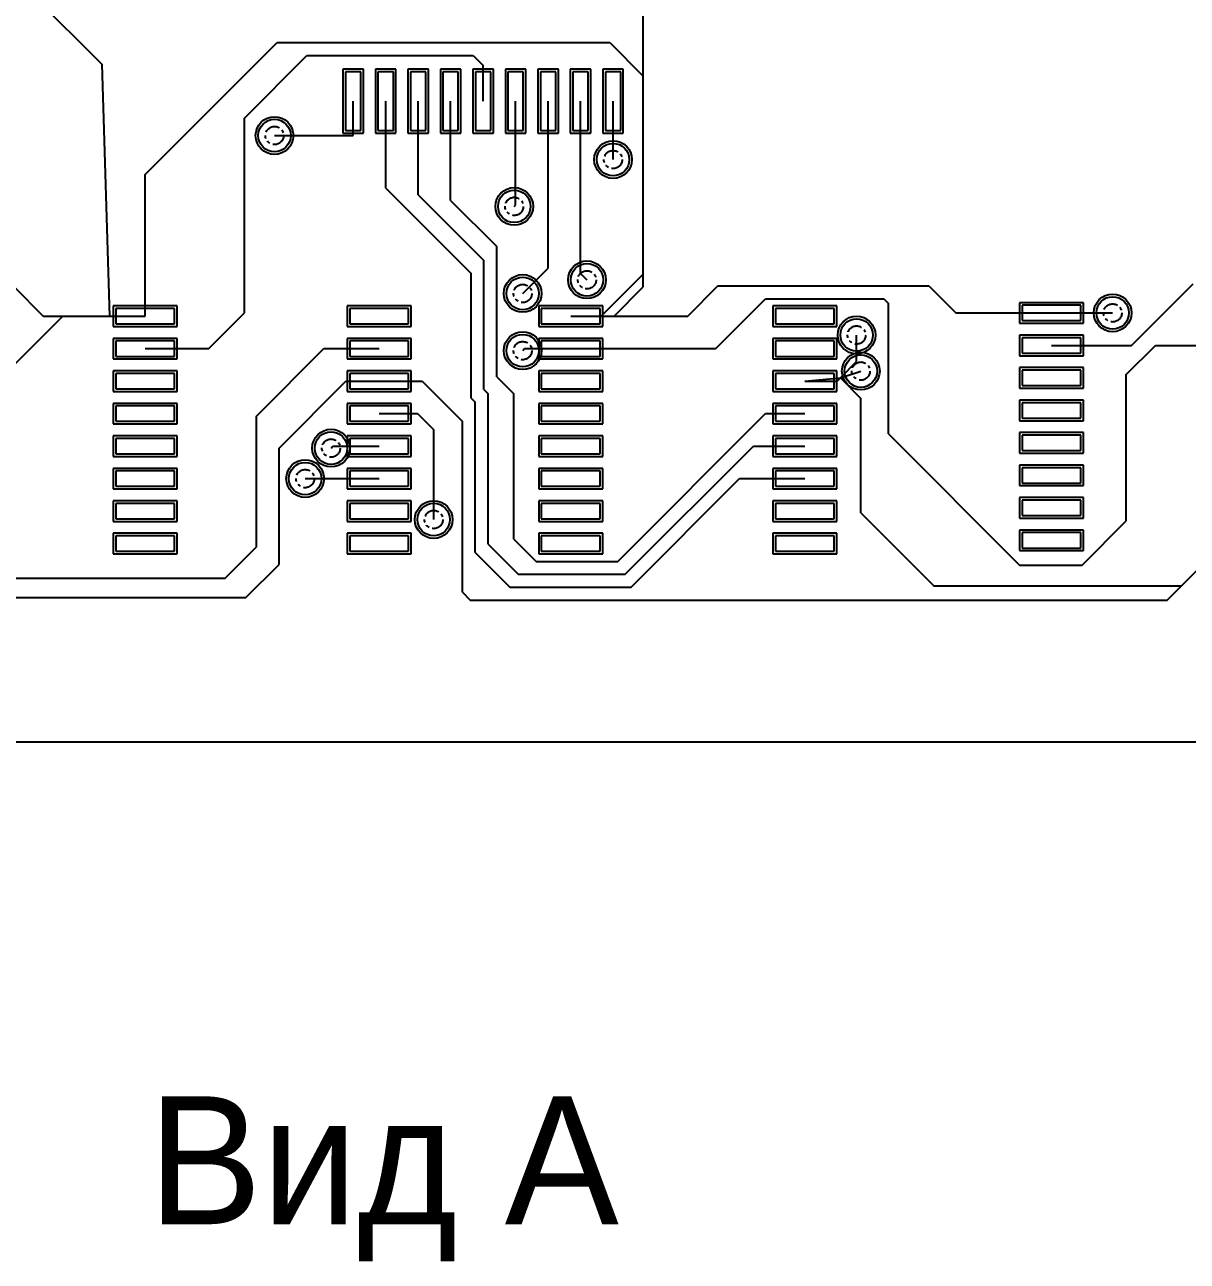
# Model space of a CAD drawing. Extents: x 208 to 628, y 649 to 1243.
# Drawn here: x 387.81 to 433.27, y 1004.76 to 1053.1 of the extents above; entities that cross this region are included whole.
import ezdxf

# ---------------------------------------------------------------- set-up
doc = ezdxf.new("R2010")
doc.units = 0
doc.header["$MEASUREMENT"] = 0
doc.linetypes.add('PHANTOM2', pattern=[1.25, 0.625, -0.125, 0.125, -0.125, 0.125, -0.125])
for name, color, linetype in [('BottomSolder', 6, 'CONTINUOUS'), ('MultiLayer', 9, 'CONTINUOUS'), ('TOPLAYER', 250, 'CONTINUOUS'), ('TopPaste', 8, 'CONTINUOUS'), ('TopSolder', 216, 'CONTINUOUS'), ('VIAHOLELAYER', 255, 'PHANTOM2')]:
    doc.layers.add(name, color=color, linetype=linetype)
doc.layers.add('K', color=250, linetype='CONTINUOUS', lineweight=100)
doc.styles.add('стиль1', font='452826.ttf')

msp = doc.modelspace()

# ---------------------------------------------------------------- linework, layer by layer
at = {"layer": 'BottomSolder'}
for centre in [(397.578, 1048.768), (410.814, 1047.828), (406.951, 1045.999), (409.795, 1043.129), (407.281, 1042.596), (430.347, 1041.834), (420.336, 1040.97), (407.281, 1040.36), (420.502, 1039.56), (399.788, 1036.55), (398.776, 1035.357), (403.801, 1033.756)]:
    msp.add_circle(centre, 0.737, dxfattribs=at)
at = {"layer": 'MultiLayer'}
for centre in [(397.578, 1048.768), (410.814, 1047.828), (406.951, 1045.999), (409.795, 1043.129), (407.281, 1042.596), (430.347, 1041.834), (420.336, 1040.97), (407.281, 1040.36), (420.502, 1039.56), (399.788, 1036.55), (398.776, 1035.357), (403.801, 1033.756)]:
    msp.add_circle(centre, 0.635, dxfattribs=at)
at = {"layer": 'TOPLAYER'}
for p, q in [((411.996, 1051.092), (411.996, 1078.114)), ((370.222, 1072.161), (390.822, 1051.562)), ((392.523, 1047.248), (397.679, 1052.404)), ((397.679, 1052.404), (410.684, 1052.404)), ((410.684, 1052.404), (411.996, 1051.092)), ((396.41, 1049.454), (398.848, 1051.892)), ((398.848, 1051.892), (405.35, 1051.892)), ((405.35, 1051.892), (405.734, 1051.508)), ((390.822, 1051.562), (391.126, 1041.707)), ((405.734, 1050.111), (405.734, 1051.508)), ((400.954, 1051.261), (400.354, 1051.261)), ((400.354, 1051.261), (400.354, 1048.961)), ((400.954, 1048.961), (400.954, 1051.261)), ((402.224, 1051.261), (401.624, 1051.261)), ((401.624, 1051.261), (401.624, 1048.961)), ((402.224, 1048.961), (402.224, 1051.261)), ((403.494, 1051.261), (402.894, 1051.261)), ((402.894, 1051.261), (402.894, 1048.961)), ((403.494, 1048.961), (403.494, 1051.261)), ((404.764, 1051.261), (404.164, 1051.261)), ((404.164, 1051.261), (404.164, 1048.961)), ((404.764, 1048.961), (404.764, 1051.261)), ((406.034, 1051.261), (405.434, 1051.261)), ((405.434, 1051.261), (405.434, 1048.961)), ((406.034, 1048.961), (406.034, 1051.261)), ((407.304, 1051.261), (406.704, 1051.261)), ((406.704, 1051.261), (406.704, 1048.961)), ((407.304, 1048.961), (407.304, 1051.261)), ((408.574, 1051.261), (407.974, 1051.261)), ((407.974, 1051.261), (407.974, 1048.961)), ((408.574, 1048.961), (408.574, 1051.261)), ((409.844, 1051.261), (409.244, 1051.261)), ((409.244, 1051.261), (409.244, 1048.961)), ((409.844, 1048.961), (409.844, 1051.261)), ((411.114, 1051.261), (410.514, 1051.261)), ((410.514, 1051.261), (410.514, 1048.961)), ((411.114, 1048.961), (411.114, 1051.261)), ((411.996, 1043.348), (411.996, 1051.092)), ((400.654, 1048.768), (400.654, 1050.111)), ((401.924, 1046.717), (401.924, 1050.111)), ((403.194, 1046.455), (403.194, 1050.111)), ((404.464, 1046.231), (404.464, 1050.111)), ((407.004, 1046.053), (407.004, 1050.111)), ((408.274, 1043.589), (408.274, 1050.111)), ((409.544, 1043.38), (409.544, 1050.111)), ((410.814, 1047.828), (410.814, 1050.111)), ((396.41, 1041.834), (396.41, 1049.454)), ((400.354, 1048.961), (400.954, 1048.961)), ((401.624, 1048.961), (402.224, 1048.961)), ((402.894, 1048.961), (403.494, 1048.961)), ((404.164, 1048.961), (404.764, 1048.961)), ((405.434, 1048.961), (406.034, 1048.961)), ((406.704, 1048.961), (407.304, 1048.961)), ((407.974, 1048.961), (408.574, 1048.961)), ((409.244, 1048.961), (409.844, 1048.961)), ((410.514, 1048.961), (411.114, 1048.961)), ((397.578, 1048.768), (400.654, 1048.768)), ((392.523, 1041.707), (392.523, 1047.248)), ((401.924, 1046.717), (405.261, 1043.38)), ((403.194, 1046.455), (405.765, 1043.884)), ((404.464, 1046.231), (406.269, 1044.427)), ((406.951, 1045.999), (407.004, 1046.053)), ((406.269, 1039.339), (406.269, 1044.427)), ((405.765, 1038.835), (405.765, 1043.884)), ((405.261, 1038.506), (405.261, 1043.38)), ((407.281, 1042.596), (408.274, 1043.589)), ((409.544, 1043.38), (409.795, 1043.129)), ((410.354, 1041.707), (411.996, 1043.348)), ((411.996, 1042.85), (411.996, 1043.348)), ((387.393, 1042.85), (388.536, 1041.707)), ((410.853, 1041.707), (411.996, 1042.85)), ((413.732, 1041.707), (414.914, 1042.888)), ((414.914, 1042.888), (423.156, 1042.888)), ((423.156, 1042.888), (424.21, 1041.834)), ((431.081, 1040.564), (433.494, 1042.977)), ((414.833, 1040.437), (416.78, 1042.384)), ((416.78, 1042.384), (421.402, 1042.384)), ((421.402, 1042.384), (421.581, 1042.205)), ((421.581, 1037.11), (421.581, 1042.205)), ((393.673, 1042.007), (391.373, 1042.007)), ((391.373, 1042.007), (391.373, 1041.407)), ((393.673, 1041.407), (393.673, 1042.007)), ((395.013, 1040.437), (396.41, 1041.834)), ((402.823, 1042.007), (400.523, 1042.007)), ((400.523, 1042.007), (400.523, 1041.407)), ((402.823, 1041.407), (402.823, 1042.007)), ((410.31, 1042.007), (408.01, 1042.007)), ((408.01, 1042.007), (408.01, 1041.407)), ((410.31, 1041.407), (410.31, 1042.007)), ((419.46, 1042.007), (417.16, 1042.007)), ((417.16, 1042.007), (417.16, 1041.407)), ((419.46, 1041.407), (419.46, 1042.007)), ((424.21, 1041.834), (427.956, 1041.834)), ((429.106, 1042.134), (426.806, 1042.134)), ((426.806, 1042.134), (426.806, 1041.534)), ((427.956, 1041.834), (430.347, 1041.834)), ((429.106, 1041.534), (429.106, 1042.134)), ((387.393, 1039.802), (389.298, 1041.707)), ((388.536, 1041.707), (389.298, 1041.707)), ((389.298, 1041.707), (391.126, 1041.707)), ((391.126, 1041.707), (392.523, 1041.707)), ((391.373, 1041.407), (393.673, 1041.407)), ((400.523, 1041.407), (402.823, 1041.407)), ((408.01, 1041.407), (410.31, 1041.407)), ((409.16, 1041.707), (410.354, 1041.707)), ((410.354, 1041.707), (410.853, 1041.707)), ((410.853, 1041.707), (413.732, 1041.707)), ((417.16, 1041.407), (419.46, 1041.407)), ((426.806, 1041.534), (429.106, 1041.534)), ((420.336, 1039.929), (420.336, 1040.97)), ((429.106, 1040.864), (426.806, 1040.864)), ((426.806, 1040.864), (426.806, 1040.264)), ((429.106, 1040.264), (429.106, 1040.864)), ((393.673, 1040.737), (391.373, 1040.737)), ((391.373, 1040.737), (391.373, 1040.137)), ((392.523, 1040.437), (395.013, 1040.437)), ((393.673, 1040.137), (393.673, 1040.737)), ((396.871, 1037.799), (399.508, 1040.437)), ((399.508, 1040.437), (401.673, 1040.437)), ((402.823, 1040.737), (400.523, 1040.737)), ((400.523, 1040.737), (400.523, 1040.137)), ((402.823, 1040.137), (402.823, 1040.737)), ((407.281, 1040.36), (407.357, 1040.437)), ((407.357, 1040.437), (409.16, 1040.437)), ((410.31, 1040.737), (408.01, 1040.737)), ((408.01, 1040.737), (408.01, 1040.137)), ((409.16, 1040.437), (414.833, 1040.437)), ((410.31, 1040.137), (410.31, 1040.737)), ((419.46, 1040.737), (417.16, 1040.737)), ((417.16, 1040.737), (417.16, 1040.137)), ((419.46, 1040.137), (419.46, 1040.737)), ((426.806, 1040.264), (429.106, 1040.264)), ((427.956, 1040.564), (431.081, 1040.564)), ((430.877, 1039.421), (432.02, 1040.564)), ((432.02, 1040.564), (437.106, 1040.564)), ((391.373, 1040.137), (393.673, 1040.137)), ((400.523, 1040.137), (402.823, 1040.137)), ((408.01, 1040.137), (410.31, 1040.137)), ((417.16, 1040.137), (419.46, 1040.137)), ((419.701, 1039.294), (420.336, 1039.929)), ((393.673, 1039.467), (391.373, 1039.467)), ((391.373, 1039.467), (391.373, 1038.867)), ((393.673, 1038.867), (393.673, 1039.467)), ((402.823, 1039.467), (400.523, 1039.467)), ((400.523, 1039.467), (400.523, 1038.867)), ((402.823, 1038.867), (402.823, 1039.467)), ((406.269, 1039.339), (406.939, 1038.67)), ((410.31, 1039.467), (408.01, 1039.467)), ((408.01, 1039.467), (408.01, 1038.867)), ((410.31, 1038.867), (410.31, 1039.467)), ((419.46, 1039.467), (417.16, 1039.467)), ((417.16, 1039.467), (417.16, 1038.867)), ((418.31, 1039.167), (419.701, 1039.294)), ((419.46, 1038.867), (419.46, 1039.467)), ((419.574, 1039.167), (419.701, 1039.294)), ((419.701, 1039.294), (420.502, 1039.56)), ((419.701, 1039.294), (420.502, 1038.493)), ((429.106, 1039.594), (426.806, 1039.594)), ((426.806, 1039.594), (426.806, 1038.994)), ((429.106, 1038.994), (429.106, 1039.594)), ((430.877, 1033.706), (430.877, 1039.421)), ((391.373, 1038.867), (393.673, 1038.867)), ((397.756, 1036.55), (400.372, 1039.167)), ((400.372, 1039.167), (401.673, 1039.167)), ((400.523, 1038.867), (402.823, 1038.867)), ((401.673, 1039.167), (403.349, 1039.167)), ((403.349, 1039.167), (404.923, 1037.593)), ((405.765, 1038.835), (405.931, 1038.67)), ((408.01, 1038.867), (410.31, 1038.867)), ((417.16, 1038.867), (419.46, 1038.867)), ((418.31, 1039.167), (419.574, 1039.167)), ((426.806, 1038.994), (429.106, 1038.994)), ((405.261, 1038.506), (405.427, 1038.34)), ((405.427, 1032.47), (405.427, 1038.34)), ((405.931, 1032.795), (405.931, 1038.67)), ((406.939, 1032.989), (406.939, 1038.67)), ((420.502, 1034.023), (420.502, 1038.493)), ((393.673, 1038.197), (391.373, 1038.197)), ((391.373, 1038.197), (391.373, 1037.597)), ((393.673, 1037.597), (393.673, 1038.197)), ((402.823, 1038.197), (400.523, 1038.197)), ((400.523, 1038.197), (400.523, 1037.597)), ((401.673, 1037.897), (403.166, 1037.897)), ((402.823, 1037.597), (402.823, 1038.197)), ((403.166, 1037.897), (403.801, 1037.262)), ((410.31, 1038.197), (408.01, 1038.197)), ((408.01, 1038.197), (408.01, 1037.597)), ((410.31, 1037.597), (410.31, 1038.197)), ((411.006, 1032.122), (416.78, 1037.897)), ((416.78, 1037.897), (418.31, 1037.897)), ((419.46, 1038.197), (417.16, 1038.197)), ((417.16, 1038.197), (417.16, 1037.597)), ((419.46, 1037.597), (419.46, 1038.197)), ((429.106, 1038.324), (426.806, 1038.324)), ((426.806, 1038.324), (426.806, 1037.724)), ((429.106, 1037.724), (429.106, 1038.324)), ((391.373, 1037.597), (393.673, 1037.597)), ((396.871, 1032.69), (396.871, 1037.799)), ((400.523, 1037.597), (402.823, 1037.597)), ((404.923, 1030.921), (404.923, 1037.593)), ((408.01, 1037.597), (410.31, 1037.597)), ((417.16, 1037.597), (419.46, 1037.597)), ((426.806, 1037.724), (429.106, 1037.724)), ((393.673, 1036.927), (391.373, 1036.927)), ((391.373, 1036.927), (391.373, 1036.327)), ((393.673, 1036.327), (393.673, 1036.927)), ((402.823, 1036.927), (400.523, 1036.927)), ((400.523, 1036.927), (400.523, 1036.327)), ((402.823, 1036.327), (402.823, 1036.927)), ((403.801, 1033.756), (403.801, 1037.262)), ((410.31, 1036.927), (408.01, 1036.927)), ((408.01, 1036.927), (408.01, 1036.327)), ((410.31, 1036.327), (410.31, 1036.927)), ((419.46, 1036.927), (417.16, 1036.927)), ((417.16, 1036.927), (417.16, 1036.327)), ((419.46, 1036.327), (419.46, 1036.927)), ((421.581, 1037.11), (426.712, 1031.978)), ((429.106, 1037.054), (426.806, 1037.054)), ((426.806, 1037.054), (426.806, 1036.454)), ((429.106, 1036.454), (429.106, 1037.054)), ((397.756, 1032.004), (397.756, 1036.55)), ((399.788, 1036.55), (399.864, 1036.627)), ((399.864, 1036.627), (401.673, 1036.627)), ((411.294, 1031.618), (416.303, 1036.627)), ((416.303, 1036.627), (418.31, 1036.627)), ((426.806, 1036.454), (429.106, 1036.454)), ((391.373, 1036.327), (393.673, 1036.327)), ((400.523, 1036.327), (402.823, 1036.327)), ((408.01, 1036.327), (410.31, 1036.327)), ((417.16, 1036.327), (419.46, 1036.327)), ((393.673, 1035.657), (391.373, 1035.657)), ((391.373, 1035.657), (391.373, 1035.057)), ((393.673, 1035.057), (393.673, 1035.657)), ((402.823, 1035.657), (400.523, 1035.657)), ((400.523, 1035.657), (400.523, 1035.057)), ((402.823, 1035.057), (402.823, 1035.657)), ((410.31, 1035.657), (408.01, 1035.657)), ((408.01, 1035.657), (408.01, 1035.057)), ((410.31, 1035.057), (410.31, 1035.657)), ((419.46, 1035.657), (417.16, 1035.657)), ((417.16, 1035.657), (417.16, 1035.057)), ((419.46, 1035.057), (419.46, 1035.657)), ((429.106, 1035.784), (426.806, 1035.784)), ((426.806, 1035.784), (426.806, 1035.184)), ((429.106, 1035.184), (429.106, 1035.784)), ((391.373, 1035.057), (393.673, 1035.057)), ((398.776, 1035.357), (401.673, 1035.357)), ((400.523, 1035.057), (402.823, 1035.057)), ((408.01, 1035.057), (410.31, 1035.057)), ((411.522, 1031.114), (415.764, 1035.357)), ((415.764, 1035.357), (418.31, 1035.357)), ((417.16, 1035.057), (419.46, 1035.057)), ((426.806, 1035.184), (429.106, 1035.184)), ((429.106, 1034.514), (426.806, 1034.514)), ((426.806, 1034.514), (426.806, 1033.914)), ((429.106, 1033.914), (429.106, 1034.514)), ((393.673, 1034.387), (391.373, 1034.387)), ((391.373, 1034.387), (391.373, 1033.787)), ((393.673, 1033.787), (393.673, 1034.387)), ((402.823, 1034.387), (400.523, 1034.387)), ((400.523, 1034.387), (400.523, 1033.787)), ((402.823, 1033.787), (402.823, 1034.387)), ((410.31, 1034.387), (408.01, 1034.387)), ((408.01, 1034.387), (408.01, 1033.787)), ((410.31, 1033.787), (410.31, 1034.387)), ((419.46, 1034.387), (417.16, 1034.387)), ((417.16, 1034.387), (417.16, 1033.787)), ((419.46, 1033.787), (419.46, 1034.387)), ((420.502, 1034.023), (423.359, 1031.166)), ((391.373, 1033.787), (393.673, 1033.787)), ((400.523, 1033.787), (402.823, 1033.787)), ((408.01, 1033.787), (410.31, 1033.787)), ((417.16, 1033.787), (419.46, 1033.787)), ((426.806, 1033.914), (429.106, 1033.914)), ((429.15, 1031.978), (430.877, 1033.706)), ((393.673, 1033.117), (391.373, 1033.117)), ((391.373, 1033.117), (391.373, 1032.517)), ((393.673, 1032.517), (393.673, 1033.117)), ((402.823, 1033.117), (400.523, 1033.117)), ((400.523, 1033.117), (400.523, 1032.517)), ((402.823, 1032.517), (402.823, 1033.117)), ((410.31, 1033.117), (408.01, 1033.117)), ((408.01, 1033.117), (408.01, 1032.517)), ((410.31, 1032.517), (410.31, 1033.117)), ((419.46, 1033.117), (417.16, 1033.117)), ((417.16, 1033.117), (417.16, 1032.517)), ((419.46, 1032.517), (419.46, 1033.117)), ((429.106, 1033.244), (426.806, 1033.244)), ((426.806, 1033.244), (426.806, 1032.644)), ((429.106, 1032.644), (429.106, 1033.244)), ((395.652, 1031.47), (396.871, 1032.69)), ((405.931, 1032.795), (407.108, 1031.618)), ((406.939, 1032.989), (407.806, 1032.122)), ((426.806, 1032.644), (429.106, 1032.644)), ((391.373, 1032.517), (393.673, 1032.517)), ((400.523, 1032.517), (402.823, 1032.517)), ((405.427, 1032.47), (406.782, 1031.114)), ((407.806, 1032.122), (411.006, 1032.122)), ((408.01, 1032.517), (410.31, 1032.517)), ((417.16, 1032.517), (419.46, 1032.517)), ((433.036, 1031.166), (434.027, 1032.156)), ((396.46, 1030.708), (397.756, 1032.004)), ((407.108, 1031.618), (411.294, 1031.618)), ((426.712, 1031.978), (429.15, 1031.978)), ((379.011, 1031.47), (395.652, 1031.47)), ((406.782, 1031.114), (411.522, 1031.114)), ((423.359, 1031.166), (433.036, 1031.166)), ((432.481, 1030.61), (433.036, 1031.166)), ((372.076, 1030.708), (396.46, 1030.708)), ((404.923, 1030.921), (405.233, 1030.61)), ((405.233, 1030.61), (432.481, 1030.61)), ((245.33, 1025.07), (558.004, 1025.07))]:
    msp.add_line(p, q, dxfattribs=at)
for centre in [(397.578, 1048.768), (410.814, 1047.828), (406.951, 1045.999), (409.795, 1043.129), (407.281, 1042.596), (430.347, 1041.834), (420.336, 1040.97), (407.281, 1040.36), (420.502, 1039.56), (399.788, 1036.55), (398.776, 1035.357), (403.801, 1033.756)]:
    msp.add_circle(centre, 0.635, dxfattribs=at)
at = {"layer": 'TopPaste'}
for p, q in [((400.954, 1051.261), (400.354, 1051.261)), ((400.354, 1051.261), (400.354, 1048.961)), ((400.954, 1048.961), (400.954, 1051.261)), ((402.224, 1051.261), (401.624, 1051.261)), ((401.624, 1051.261), (401.624, 1048.961)), ((402.224, 1048.961), (402.224, 1051.261)), ((403.494, 1051.261), (402.894, 1051.261)), ((402.894, 1051.261), (402.894, 1048.961)), ((403.494, 1048.961), (403.494, 1051.261)), ((404.764, 1051.261), (404.164, 1051.261)), ((404.164, 1051.261), (404.164, 1048.961)), ((404.764, 1048.961), (404.764, 1051.261)), ((406.034, 1051.261), (405.434, 1051.261)), ((405.434, 1051.261), (405.434, 1048.961)), ((406.034, 1048.961), (406.034, 1051.261)), ((407.304, 1051.261), (406.704, 1051.261)), ((406.704, 1051.261), (406.704, 1048.961)), ((407.304, 1048.961), (407.304, 1051.261)), ((408.574, 1051.261), (407.974, 1051.261)), ((407.974, 1051.261), (407.974, 1048.961)), ((408.574, 1048.961), (408.574, 1051.261)), ((409.844, 1051.261), (409.244, 1051.261)), ((409.244, 1051.261), (409.244, 1048.961)), ((409.844, 1048.961), (409.844, 1051.261)), ((411.114, 1051.261), (410.514, 1051.261)), ((410.514, 1051.261), (410.514, 1048.961)), ((411.114, 1048.961), (411.114, 1051.261)), ((400.354, 1048.961), (400.954, 1048.961)), ((401.624, 1048.961), (402.224, 1048.961)), ((402.894, 1048.961), (403.494, 1048.961)), ((404.164, 1048.961), (404.764, 1048.961)), ((405.434, 1048.961), (406.034, 1048.961)), ((406.704, 1048.961), (407.304, 1048.961)), ((407.974, 1048.961), (408.574, 1048.961)), ((409.244, 1048.961), (409.844, 1048.961)), ((410.514, 1048.961), (411.114, 1048.961)), ((393.673, 1042.007), (391.373, 1042.007)), ((391.373, 1042.007), (391.373, 1041.407)), ((393.673, 1041.407), (393.673, 1042.007)), ((402.823, 1042.007), (400.523, 1042.007)), ((400.523, 1042.007), (400.523, 1041.407)), ((402.823, 1041.407), (402.823, 1042.007)), ((410.31, 1042.007), (408.01, 1042.007)), ((408.01, 1042.007), (408.01, 1041.407)), ((410.31, 1041.407), (410.31, 1042.007)), ((419.46, 1042.007), (417.16, 1042.007)), ((417.16, 1042.007), (417.16, 1041.407)), ((419.46, 1041.407), (419.46, 1042.007)), ((429.106, 1042.134), (426.806, 1042.134)), ((426.806, 1042.134), (426.806, 1041.534)), ((429.106, 1041.534), (429.106, 1042.134)), ((391.373, 1041.407), (393.673, 1041.407)), ((400.523, 1041.407), (402.823, 1041.407)), ((408.01, 1041.407), (410.31, 1041.407)), ((417.16, 1041.407), (419.46, 1041.407)), ((426.806, 1041.534), (429.106, 1041.534)), ((429.106, 1040.864), (426.806, 1040.864)), ((426.806, 1040.864), (426.806, 1040.264)), ((429.106, 1040.264), (429.106, 1040.864)), ((393.673, 1040.737), (391.373, 1040.737)), ((391.373, 1040.737), (391.373, 1040.137)), ((393.673, 1040.137), (393.673, 1040.737)), ((402.823, 1040.737), (400.523, 1040.737)), ((400.523, 1040.737), (400.523, 1040.137)), ((402.823, 1040.137), (402.823, 1040.737)), ((410.31, 1040.737), (408.01, 1040.737)), ((408.01, 1040.737), (408.01, 1040.137)), ((410.31, 1040.137), (410.31, 1040.737)), ((419.46, 1040.737), (417.16, 1040.737)), ((417.16, 1040.737), (417.16, 1040.137)), ((419.46, 1040.137), (419.46, 1040.737)), ((426.806, 1040.264), (429.106, 1040.264)), ((391.373, 1040.137), (393.673, 1040.137)), ((400.523, 1040.137), (402.823, 1040.137)), ((408.01, 1040.137), (410.31, 1040.137)), ((417.16, 1040.137), (419.46, 1040.137)), ((393.673, 1039.467), (391.373, 1039.467)), ((391.373, 1039.467), (391.373, 1038.867)), ((393.673, 1038.867), (393.673, 1039.467)), ((402.823, 1039.467), (400.523, 1039.467)), ((400.523, 1039.467), (400.523, 1038.867)), ((402.823, 1038.867), (402.823, 1039.467)), ((410.31, 1039.467), (408.01, 1039.467)), ((408.01, 1039.467), (408.01, 1038.867)), ((410.31, 1038.867), (410.31, 1039.467)), ((419.46, 1039.467), (417.16, 1039.467)), ((417.16, 1039.467), (417.16, 1038.867)), ((419.46, 1038.867), (419.46, 1039.467)), ((429.106, 1039.594), (426.806, 1039.594)), ((426.806, 1039.594), (426.806, 1038.994)), ((429.106, 1038.994), (429.106, 1039.594)), ((391.373, 1038.867), (393.673, 1038.867)), ((400.523, 1038.867), (402.823, 1038.867)), ((408.01, 1038.867), (410.31, 1038.867)), ((417.16, 1038.867), (419.46, 1038.867)), ((426.806, 1038.994), (429.106, 1038.994)), ((393.673, 1038.197), (391.373, 1038.197)), ((391.373, 1038.197), (391.373, 1037.597)), ((393.673, 1037.597), (393.673, 1038.197)), ((402.823, 1038.197), (400.523, 1038.197)), ((400.523, 1038.197), (400.523, 1037.597)), ((402.823, 1037.597), (402.823, 1038.197)), ((410.31, 1038.197), (408.01, 1038.197)), ((408.01, 1038.197), (408.01, 1037.597)), ((410.31, 1037.597), (410.31, 1038.197)), ((419.46, 1038.197), (417.16, 1038.197)), ((417.16, 1038.197), (417.16, 1037.597)), ((419.46, 1037.597), (419.46, 1038.197)), ((429.106, 1038.324), (426.806, 1038.324)), ((426.806, 1038.324), (426.806, 1037.724)), ((429.106, 1037.724), (429.106, 1038.324)), ((391.373, 1037.597), (393.673, 1037.597)), ((400.523, 1037.597), (402.823, 1037.597)), ((408.01, 1037.597), (410.31, 1037.597)), ((417.16, 1037.597), (419.46, 1037.597)), ((426.806, 1037.724), (429.106, 1037.724)), ((393.673, 1036.927), (391.373, 1036.927)), ((391.373, 1036.927), (391.373, 1036.327)), ((393.673, 1036.327), (393.673, 1036.927)), ((402.823, 1036.927), (400.523, 1036.927)), ((400.523, 1036.927), (400.523, 1036.327)), ((402.823, 1036.327), (402.823, 1036.927)), ((410.31, 1036.927), (408.01, 1036.927)), ((408.01, 1036.927), (408.01, 1036.327)), ((410.31, 1036.327), (410.31, 1036.927)), ((419.46, 1036.927), (417.16, 1036.927)), ((417.16, 1036.927), (417.16, 1036.327)), ((419.46, 1036.327), (419.46, 1036.927)), ((429.106, 1037.054), (426.806, 1037.054)), ((426.806, 1037.054), (426.806, 1036.454)), ((429.106, 1036.454), (429.106, 1037.054)), ((426.806, 1036.454), (429.106, 1036.454)), ((391.373, 1036.327), (393.673, 1036.327)), ((400.523, 1036.327), (402.823, 1036.327)), ((408.01, 1036.327), (410.31, 1036.327)), ((417.16, 1036.327), (419.46, 1036.327)), ((393.673, 1035.657), (391.373, 1035.657)), ((391.373, 1035.657), (391.373, 1035.057)), ((393.673, 1035.057), (393.673, 1035.657)), ((402.823, 1035.657), (400.523, 1035.657)), ((400.523, 1035.657), (400.523, 1035.057)), ((402.823, 1035.057), (402.823, 1035.657)), ((410.31, 1035.657), (408.01, 1035.657)), ((408.01, 1035.657), (408.01, 1035.057)), ((410.31, 1035.057), (410.31, 1035.657)), ((419.46, 1035.657), (417.16, 1035.657)), ((417.16, 1035.657), (417.16, 1035.057)), ((419.46, 1035.057), (419.46, 1035.657)), ((429.106, 1035.784), (426.806, 1035.784)), ((426.806, 1035.784), (426.806, 1035.184)), ((429.106, 1035.184), (429.106, 1035.784)), ((391.373, 1035.057), (393.673, 1035.057)), ((400.523, 1035.057), (402.823, 1035.057)), ((408.01, 1035.057), (410.31, 1035.057)), ((417.16, 1035.057), (419.46, 1035.057)), ((426.806, 1035.184), (429.106, 1035.184)), ((429.106, 1034.514), (426.806, 1034.514)), ((426.806, 1034.514), (426.806, 1033.914)), ((429.106, 1033.914), (429.106, 1034.514)), ((393.673, 1034.387), (391.373, 1034.387)), ((391.373, 1034.387), (391.373, 1033.787)), ((393.673, 1033.787), (393.673, 1034.387)), ((402.823, 1034.387), (400.523, 1034.387)), ((400.523, 1034.387), (400.523, 1033.787)), ((402.823, 1033.787), (402.823, 1034.387)), ((410.31, 1034.387), (408.01, 1034.387)), ((408.01, 1034.387), (408.01, 1033.787)), ((410.31, 1033.787), (410.31, 1034.387)), ((419.46, 1034.387), (417.16, 1034.387)), ((417.16, 1034.387), (417.16, 1033.787)), ((419.46, 1033.787), (419.46, 1034.387)), ((391.373, 1033.787), (393.673, 1033.787)), ((400.523, 1033.787), (402.823, 1033.787)), ((408.01, 1033.787), (410.31, 1033.787)), ((417.16, 1033.787), (419.46, 1033.787)), ((426.806, 1033.914), (429.106, 1033.914)), ((393.673, 1033.117), (391.373, 1033.117)), ((391.373, 1033.117), (391.373, 1032.517)), ((393.673, 1032.517), (393.673, 1033.117)), ((402.823, 1033.117), (400.523, 1033.117)), ((400.523, 1033.117), (400.523, 1032.517)), ((402.823, 1032.517), (402.823, 1033.117)), ((410.31, 1033.117), (408.01, 1033.117)), ((408.01, 1033.117), (408.01, 1032.517)), ((410.31, 1032.517), (410.31, 1033.117)), ((419.46, 1033.117), (417.16, 1033.117)), ((417.16, 1033.117), (417.16, 1032.517)), ((419.46, 1032.517), (419.46, 1033.117)), ((429.106, 1033.244), (426.806, 1033.244)), ((426.806, 1033.244), (426.806, 1032.644)), ((429.106, 1032.644), (429.106, 1033.244)), ((426.806, 1032.644), (429.106, 1032.644)), ((391.373, 1032.517), (393.673, 1032.517)), ((400.523, 1032.517), (402.823, 1032.517)), ((408.01, 1032.517), (410.31, 1032.517)), ((417.16, 1032.517), (419.46, 1032.517))]:
    msp.add_line(p, q, dxfattribs=at)
at = {"layer": 'TopSolder'}
for p, q in [((401.056, 1051.362), (400.253, 1051.362)), ((400.253, 1051.362), (400.253, 1048.859)), ((401.056, 1048.859), (401.056, 1051.362)), ((402.326, 1051.362), (401.523, 1051.362)), ((401.523, 1051.362), (401.523, 1048.859)), ((402.326, 1048.859), (402.326, 1051.362)), ((403.596, 1051.362), (402.793, 1051.362)), ((402.793, 1051.362), (402.793, 1048.859)), ((403.596, 1048.859), (403.596, 1051.362)), ((404.866, 1051.362), (404.063, 1051.362)), ((404.063, 1051.362), (404.063, 1048.859)), ((404.866, 1048.859), (404.866, 1051.362)), ((406.136, 1051.362), (405.333, 1051.362)), ((405.333, 1051.362), (405.333, 1048.859)), ((406.136, 1048.859), (406.136, 1051.362)), ((407.406, 1051.362), (406.603, 1051.362)), ((406.603, 1051.362), (406.603, 1048.859)), ((407.406, 1048.859), (407.406, 1051.362)), ((408.676, 1051.362), (407.873, 1051.362)), ((407.873, 1051.362), (407.873, 1048.859)), ((408.676, 1048.859), (408.676, 1051.362)), ((409.946, 1051.362), (409.143, 1051.362)), ((409.143, 1051.362), (409.143, 1048.859)), ((409.946, 1048.859), (409.946, 1051.362)), ((411.216, 1051.362), (410.413, 1051.362)), ((410.413, 1051.362), (410.413, 1048.859)), ((411.216, 1048.859), (411.216, 1051.362)), ((400.253, 1048.859), (401.056, 1048.859)), ((401.523, 1048.859), (402.326, 1048.859)), ((402.793, 1048.859), (403.596, 1048.859)), ((404.063, 1048.859), (404.866, 1048.859)), ((405.333, 1048.859), (406.136, 1048.859)), ((406.603, 1048.859), (407.406, 1048.859)), ((407.873, 1048.859), (408.676, 1048.859)), ((409.143, 1048.859), (409.946, 1048.859)), ((410.413, 1048.859), (411.216, 1048.859)), ((429.208, 1042.235), (426.705, 1042.235)), ((426.705, 1042.235), (426.705, 1041.432)), ((429.208, 1041.432), (429.208, 1042.235)), ((393.775, 1042.108), (391.272, 1042.108)), ((391.272, 1042.108), (391.272, 1041.305)), ((393.775, 1041.305), (393.775, 1042.108)), ((402.925, 1042.108), (400.422, 1042.108)), ((400.422, 1042.108), (400.422, 1041.305)), ((402.925, 1041.305), (402.925, 1042.108)), ((410.412, 1042.108), (407.909, 1042.108)), ((407.909, 1042.108), (407.909, 1041.305)), ((410.412, 1041.305), (410.412, 1042.108)), ((419.562, 1042.108), (417.059, 1042.108)), ((417.059, 1042.108), (417.059, 1041.305)), ((419.562, 1041.305), (419.562, 1042.108)), ((391.272, 1041.305), (393.775, 1041.305)), ((400.422, 1041.305), (402.925, 1041.305)), ((407.909, 1041.305), (410.412, 1041.305)), ((417.059, 1041.305), (419.562, 1041.305)), ((426.705, 1041.432), (429.208, 1041.432)), ((393.775, 1040.838), (391.272, 1040.838)), ((391.272, 1040.838), (391.272, 1040.035)), ((393.775, 1040.035), (393.775, 1040.838)), ((402.925, 1040.838), (400.422, 1040.838)), ((400.422, 1040.838), (400.422, 1040.035)), ((402.925, 1040.035), (402.925, 1040.838)), ((410.412, 1040.838), (407.909, 1040.838)), ((407.909, 1040.838), (407.909, 1040.035)), ((410.412, 1040.035), (410.412, 1040.838)), ((419.562, 1040.838), (417.059, 1040.838)), ((417.059, 1040.838), (417.059, 1040.035)), ((419.562, 1040.035), (419.562, 1040.838)), ((429.208, 1040.965), (426.705, 1040.965)), ((426.705, 1040.965), (426.705, 1040.162)), ((429.208, 1040.162), (429.208, 1040.965)), ((391.272, 1040.035), (393.775, 1040.035)), ((400.422, 1040.035), (402.925, 1040.035)), ((407.909, 1040.035), (410.412, 1040.035)), ((417.059, 1040.035), (419.562, 1040.035)), ((426.705, 1040.162), (429.208, 1040.162)), ((393.775, 1039.568), (391.272, 1039.568)), ((391.272, 1039.568), (391.272, 1038.765)), ((393.775, 1038.765), (393.775, 1039.568)), ((402.925, 1039.568), (400.422, 1039.568)), ((400.422, 1039.568), (400.422, 1038.765)), ((402.925, 1038.765), (402.925, 1039.568)), ((410.412, 1039.568), (407.909, 1039.568)), ((407.909, 1039.568), (407.909, 1038.765)), ((410.412, 1038.765), (410.412, 1039.568)), ((419.562, 1039.568), (417.059, 1039.568)), ((417.059, 1039.568), (417.059, 1038.765)), ((419.562, 1038.765), (419.562, 1039.568)), ((429.208, 1039.695), (426.705, 1039.695)), ((426.705, 1039.695), (426.705, 1038.892)), ((429.208, 1038.892), (429.208, 1039.695)), ((426.705, 1038.892), (429.208, 1038.892)), ((391.272, 1038.765), (393.775, 1038.765)), ((400.422, 1038.765), (402.925, 1038.765)), ((407.909, 1038.765), (410.412, 1038.765)), ((417.059, 1038.765), (419.562, 1038.765)), ((429.208, 1038.425), (426.705, 1038.425)), ((426.705, 1038.425), (426.705, 1037.622)), ((429.208, 1037.622), (429.208, 1038.425)), ((393.775, 1038.298), (391.272, 1038.298)), ((391.272, 1038.298), (391.272, 1037.495)), ((393.775, 1037.495), (393.775, 1038.298)), ((402.925, 1038.298), (400.422, 1038.298)), ((400.422, 1038.298), (400.422, 1037.495)), ((402.925, 1037.495), (402.925, 1038.298)), ((410.412, 1038.298), (407.909, 1038.298)), ((407.909, 1038.298), (407.909, 1037.495)), ((410.412, 1037.495), (410.412, 1038.298)), ((419.562, 1038.298), (417.059, 1038.298)), ((417.059, 1038.298), (417.059, 1037.495)), ((419.562, 1037.495), (419.562, 1038.298)), ((391.272, 1037.495), (393.775, 1037.495)), ((400.422, 1037.495), (402.925, 1037.495)), ((407.909, 1037.495), (410.412, 1037.495)), ((417.059, 1037.495), (419.562, 1037.495)), ((426.705, 1037.622), (429.208, 1037.622)), ((393.775, 1037.028), (391.272, 1037.028)), ((391.272, 1037.028), (391.272, 1036.225)), ((393.775, 1036.225), (393.775, 1037.028)), ((402.925, 1037.028), (400.422, 1037.028)), ((400.422, 1037.028), (400.422, 1036.225)), ((402.925, 1036.225), (402.925, 1037.028)), ((410.412, 1037.028), (407.909, 1037.028)), ((407.909, 1037.028), (407.909, 1036.225)), ((410.412, 1036.225), (410.412, 1037.028)), ((419.562, 1037.028), (417.059, 1037.028)), ((417.059, 1037.028), (417.059, 1036.225)), ((419.562, 1036.225), (419.562, 1037.028)), ((429.208, 1037.155), (426.705, 1037.155)), ((426.705, 1037.155), (426.705, 1036.352)), ((429.208, 1036.352), (429.208, 1037.155)), ((391.272, 1036.225), (393.775, 1036.225)), ((400.422, 1036.225), (402.925, 1036.225)), ((407.909, 1036.225), (410.412, 1036.225)), ((417.059, 1036.225), (419.562, 1036.225)), ((426.705, 1036.352), (429.208, 1036.352)), ((393.775, 1035.758), (391.272, 1035.758)), ((391.272, 1035.758), (391.272, 1034.955)), ((393.775, 1034.955), (393.775, 1035.758)), ((402.925, 1035.758), (400.422, 1035.758)), ((400.422, 1035.758), (400.422, 1034.955)), ((402.925, 1034.955), (402.925, 1035.758)), ((410.412, 1035.758), (407.909, 1035.758)), ((407.909, 1035.758), (407.909, 1034.955)), ((410.412, 1034.955), (410.412, 1035.758)), ((419.562, 1035.758), (417.059, 1035.758)), ((417.059, 1035.758), (417.059, 1034.955)), ((419.562, 1034.955), (419.562, 1035.758)), ((429.208, 1035.885), (426.705, 1035.885)), ((426.705, 1035.885), (426.705, 1035.082)), ((429.208, 1035.082), (429.208, 1035.885)), ((391.272, 1034.955), (393.775, 1034.955)), ((400.422, 1034.955), (402.925, 1034.955)), ((407.909, 1034.955), (410.412, 1034.955)), ((417.059, 1034.955), (419.562, 1034.955)), ((426.705, 1035.082), (429.208, 1035.082)), ((393.775, 1034.488), (391.272, 1034.488)), ((391.272, 1034.488), (391.272, 1033.685)), ((393.775, 1033.685), (393.775, 1034.488)), ((402.925, 1034.488), (400.422, 1034.488)), ((400.422, 1034.488), (400.422, 1033.685)), ((402.925, 1033.685), (402.925, 1034.488)), ((410.412, 1034.488), (407.909, 1034.488)), ((407.909, 1034.488), (407.909, 1033.685)), ((410.412, 1033.685), (410.412, 1034.488)), ((419.562, 1034.488), (417.059, 1034.488)), ((417.059, 1034.488), (417.059, 1033.685)), ((419.562, 1033.685), (419.562, 1034.488)), ((429.208, 1034.615), (426.705, 1034.615)), ((426.705, 1034.615), (426.705, 1033.812)), ((429.208, 1033.812), (429.208, 1034.615)), ((391.272, 1033.685), (393.775, 1033.685)), ((400.422, 1033.685), (402.925, 1033.685)), ((407.909, 1033.685), (410.412, 1033.685)), ((417.059, 1033.685), (419.562, 1033.685)), ((426.705, 1033.812), (429.208, 1033.812)), ((393.775, 1033.218), (391.272, 1033.218)), ((391.272, 1033.218), (391.272, 1032.415)), ((393.775, 1032.415), (393.775, 1033.218)), ((402.925, 1033.218), (400.422, 1033.218)), ((400.422, 1033.218), (400.422, 1032.415)), ((402.925, 1032.415), (402.925, 1033.218)), ((410.412, 1033.218), (407.909, 1033.218)), ((407.909, 1033.218), (407.909, 1032.415)), ((410.412, 1032.415), (410.412, 1033.218)), ((419.562, 1033.218), (417.059, 1033.218)), ((417.059, 1033.218), (417.059, 1032.415)), ((419.562, 1032.415), (419.562, 1033.218)), ((429.208, 1033.345), (426.705, 1033.345)), ((426.705, 1033.345), (426.705, 1032.542)), ((429.208, 1032.542), (429.208, 1033.345)), ((426.705, 1032.542), (429.208, 1032.542)), ((391.272, 1032.415), (393.775, 1032.415)), ((400.422, 1032.415), (402.925, 1032.415)), ((407.909, 1032.415), (410.412, 1032.415)), ((417.059, 1032.415), (419.562, 1032.415))]:
    msp.add_line(p, q, dxfattribs=at)
for centre in [(397.578, 1048.768), (410.814, 1047.828), (406.951, 1045.999), (409.795, 1043.129), (407.281, 1042.596), (430.347, 1041.834), (420.336, 1040.97), (407.281, 1040.36), (420.502, 1039.56), (399.788, 1036.55), (398.776, 1035.357), (403.801, 1033.756)]:
    msp.add_circle(centre, 0.737, dxfattribs=at)
at = {"layer": 'VIAHOLELAYER'}
for centre in [(397.578, 1048.768), (410.814, 1047.828), (406.951, 1045.999), (409.795, 1043.129), (407.281, 1042.596), (430.347, 1041.834), (420.336, 1040.97), (407.281, 1040.36), (420.502, 1039.56), (399.788, 1036.55), (398.776, 1035.357), (403.801, 1033.756)]:
    msp.add_circle(centre, 0.356, dxfattribs=at)

# ---------------------------------------------------------------- texts
at = {"layer": 'K', "insert": (392.627, 1011.209), "char_height": 5, "attachment_point": 1, "style": 'стиль1'}
msp.add_mtext_dynamic_manual_height_columns('\\pi-10,l10,t10,15;{\\C0;Вид A}', width=23.15595, gutter_width=12.5, heights=[9.984], dxfattribs=at)

doc.saveas('drawing.dxf')
